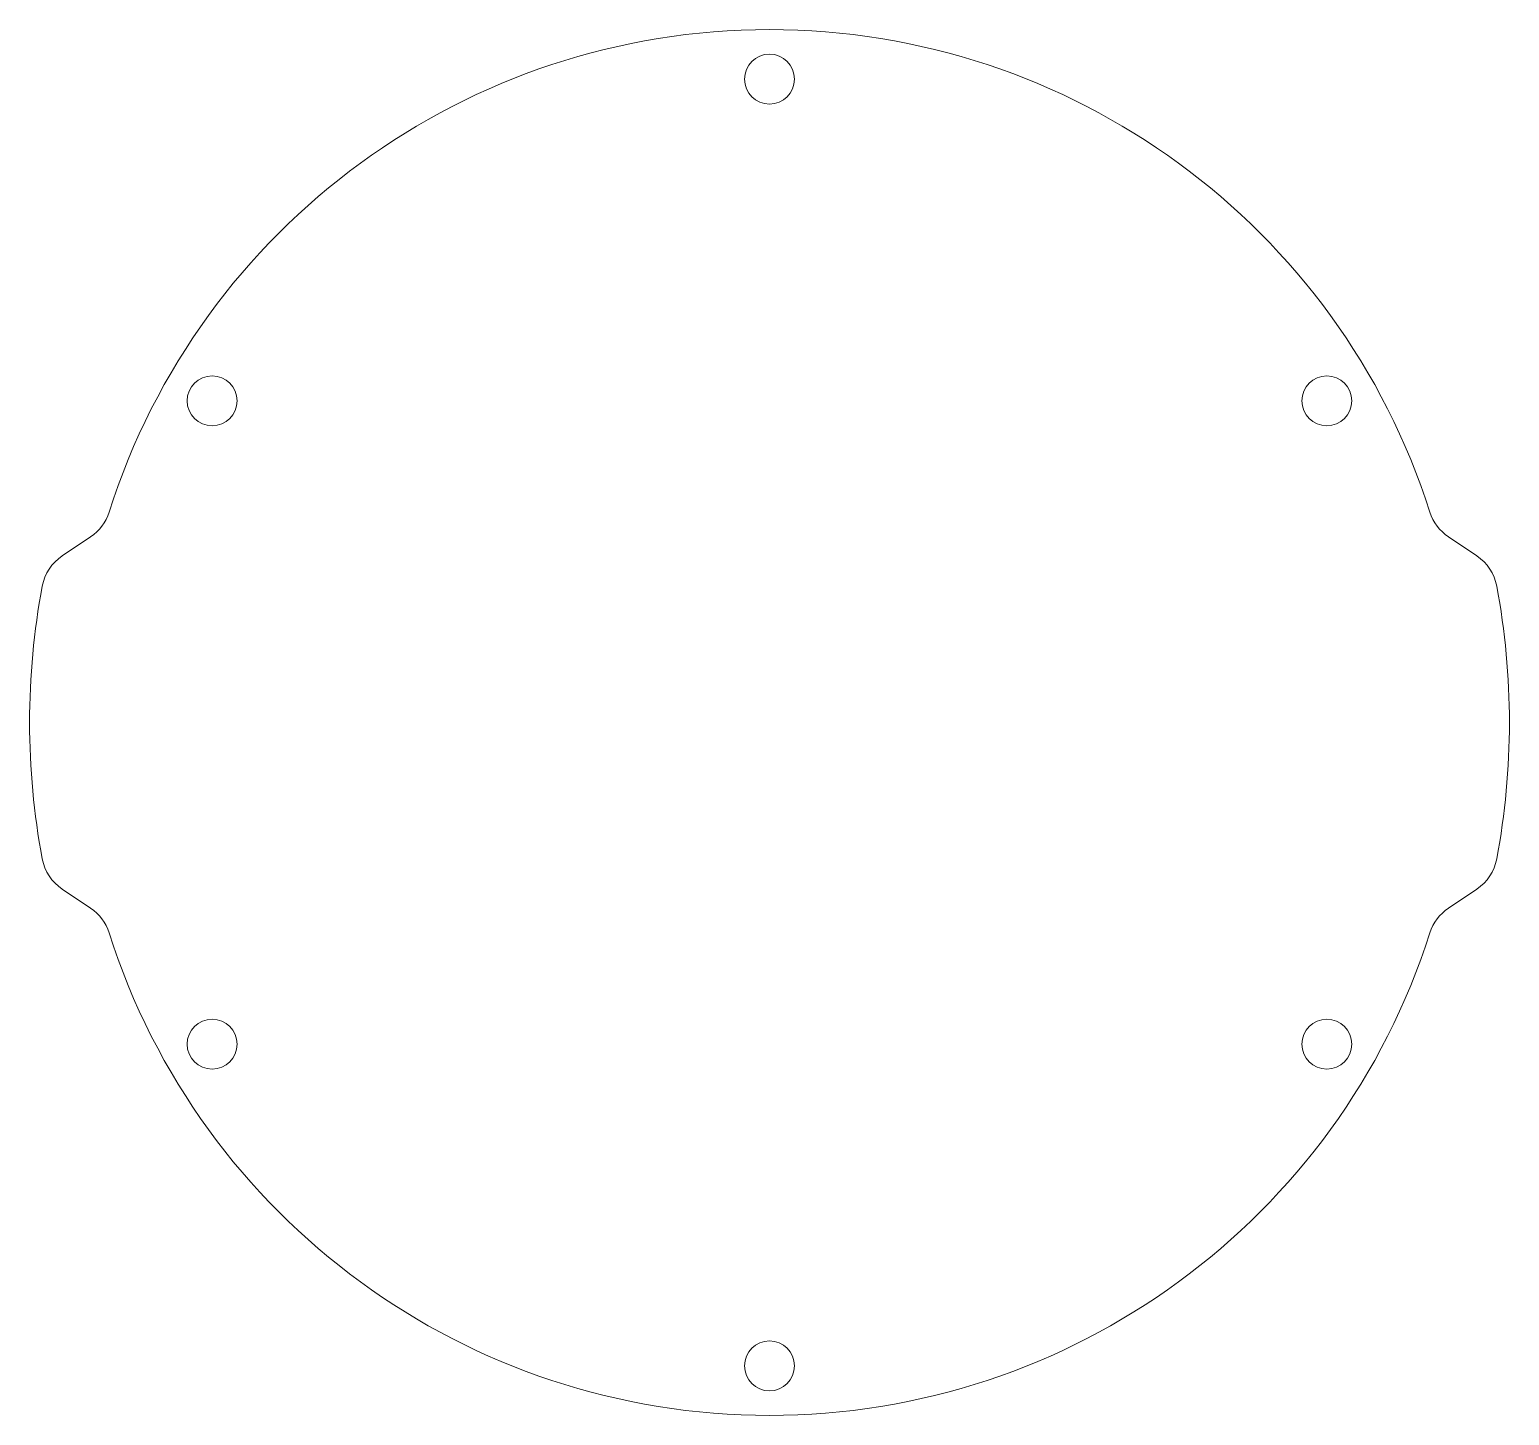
# Model space of a CAD drawing. Header units: inches. Extents: x 0.02 to 3.76, y 0.17 to 3.67.
import ezdxf

# ---------------------------------------------------------------- set-up
doc = ezdxf.new("R2010")
doc.units = ezdxf.units.IN
doc.header["$MEASUREMENT"] = 0

msp = doc.modelspace()

# ---------------------------------------------------------------- linework, layer by layer
at = {"color": 7, "linetype": 'Continuous', "lineweight": 15}
for p, q in [((0.1729, 2.3889), (0.1013, 2.3409)), ((3.6729, 2.3409), (3.6014, 2.3889)), ((0.1013, 1.4993), (0.1729, 1.4514)), ((3.6014, 1.4514), (3.6729, 1.4993))]:
    msp.add_line(p, q, dxfattribs=at)
for centre in [(1.8871, 3.5451), (0.4798, 2.7326), (3.2944, 2.7326), (0.4798, 1.1076), (3.2944, 1.1076), (1.8871, 0.2951)]:
    msp.add_circle(centre, 0.063, dxfattribs=at)
for centre, radius, start, end in [((1.8871, 1.9201), 1.75, 17.6638, 162.3362), ((0.1071, 2.487), 0.1181, 303.8371, 342.3362), ((3.6672, 2.487), 0.1181, 197.6638, 236.1629), ((0.1671, 2.2428), 0.1181, 123.8371, 169.3866), ((3.6072, 2.2428), 0.1181, 10.6134, 56.1629), ((1.8891, 1.9201), 1.8701, 169.3866, 190.6134), ((1.8852, 1.9201), 1.8701, 349.3866, 10.6134), ((0.1671, 1.5975), 0.1181, 190.6134, 236.1629), ((3.6072, 1.5975), 0.1181, 303.8371, 349.3866), ((0.1071, 1.3533), 0.1181, 17.6638, 56.1629), ((3.6672, 1.3533), 0.1181, 123.8371, 162.3362), ((1.8871, 1.9201), 1.75, 197.6638, 342.3362)]:
    msp.add_arc(centre, radius, start, end, dxfattribs=at)

doc.saveas('drawing.dxf')
